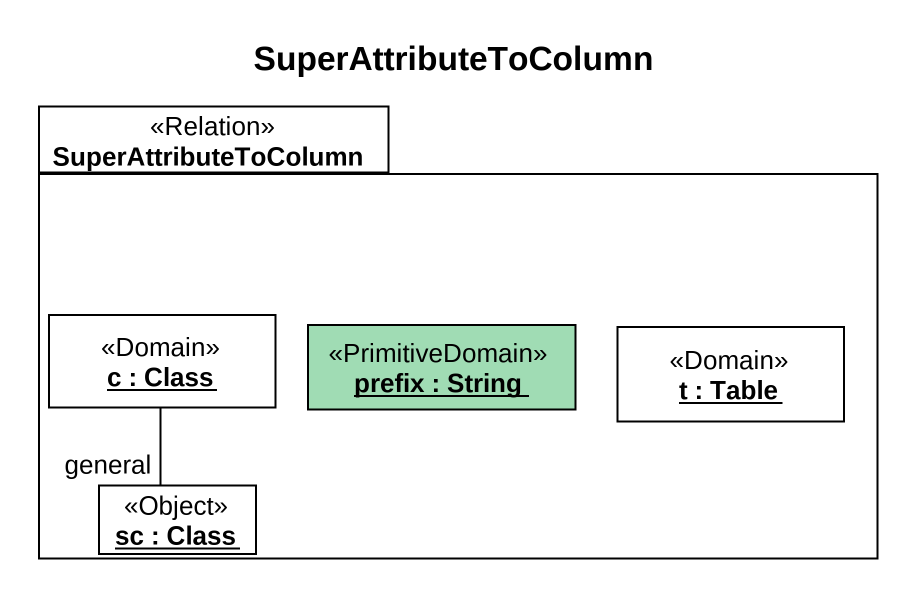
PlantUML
@startuml
title SuperAttributeToColumn
hide circle
hide empty members
package SuperAttributeToColumn <<Relation>> {
  object "c : Class" as c <<Domain>>
  object "prefix : String" as prefix <<PrimitiveDomain>> #A0DCB4
  object "t : Table" as t <<Domain>>
  object "sc : Class" as sc <<Object>>
}
sc -up- c : general
@enduml
